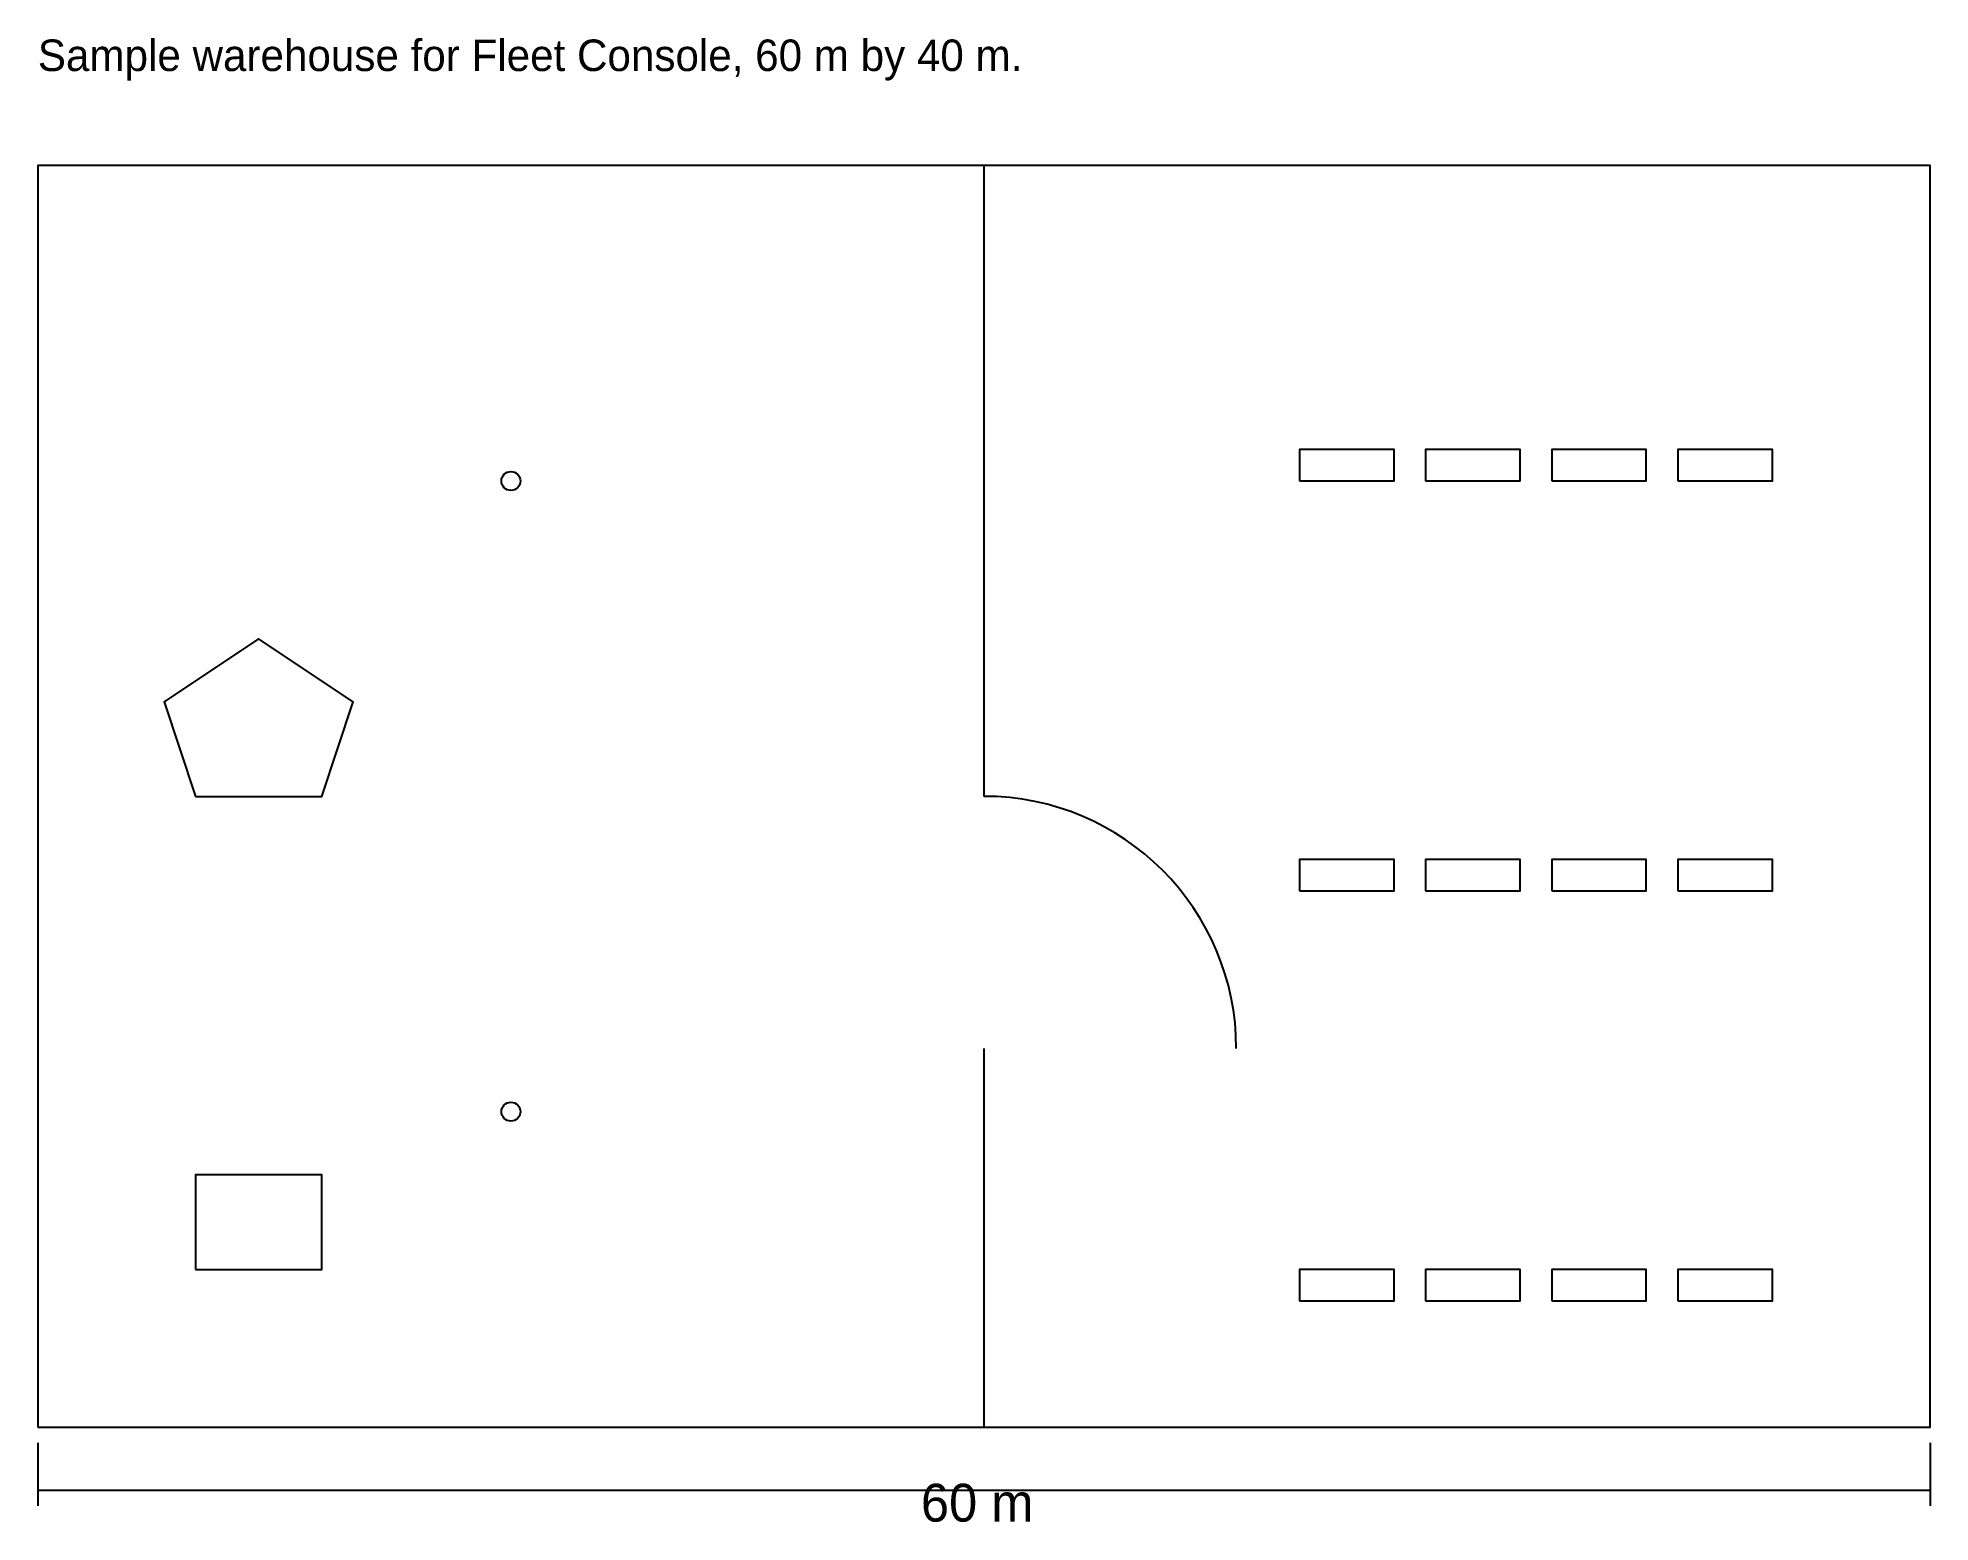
# Model space of a CAD drawing. Header units: millimetres. Extents: x 0 to 60000, y -3017 to 44053.
import ezdxf

# ---------------------------------------------------------------- set-up
doc = ezdxf.new("R2010")
doc.units = ezdxf.units.MM
for name, color, linetype in [('DIMENSIONS', 7, 'Continuous'), ('MACHINES', 7, 'Continuous'), ('NOTES', 7, 'Continuous'), ('RACKS', 7, 'Continuous'), ('WALLS', 7, 'Continuous')]:
    doc.layers.add(name, color=color, linetype=linetype)

# ---------------------------------------------------------------- blocks, each defined once
blk = doc.blocks.new('RACK')
blk.add_lwpolyline([(0, 0), (3000, 0), (3000, 1000), (0, 1000)], close=True)

msp = doc.modelspace()

# ---------------------------------------------------------------- linework, layer by layer
at = {"layer": 'DIMENSIONS'}
for p, q in [((0, -500), (0, -2500)), ((60000, -500), (60000, -2500)), ((0, -2000), (60000, -2000))]:
    msp.add_line(p, q, dxfattribs=at)
at = {"layer": 'MACHINES'}
for points in [[(5000, 20000), (9000, 20000), (10000, 23000), (7000, 25000), (4000, 23000)], [(5000, 5000), (9000, 5000), (9000, 8000), (5000, 8000)]]:
    msp.add_lwpolyline(points, close=True, dxfattribs=at)
for centre in [(15000, 30000), (15000, 10000)]:
    msp.add_circle(centre, 300, dxfattribs=at)
at = {"layer": 'WALLS'}
for p, q in [((30000, 20000), (30000, 40000)), ((30000, 0), (30000, 12000))]:
    msp.add_line(p, q, dxfattribs=at)
msp.add_lwpolyline([(0, 0), (60000, 0), (60000, 40000), (0, 40000)], close=True, dxfattribs=at)
msp.add_arc((30000, 12000), 8000, 0, 90, dxfattribs=at)

# ---------------------------------------------------------------- block references
at = {"layer": 'RACKS'}
for p in [(40000, 30000), (44000, 30000), (48000, 30000), (52000, 30000), (40000, 17000), (44000, 17000), (48000, 17000), (52000, 17000), (40000, 4000), (44000, 4000), (48000, 4000), (52000, 4000)]:
    msp.add_blockref('RACK', p, dxfattribs=at)

# ---------------------------------------------------------------- texts
at = {"layer": 'DIMENSIONS'}
msp.add_text('60 m', height=1200, dxfattribs=at).set_placement((28000, -3000))
at = {"layer": 'NOTES', "insert": (0, 44000), "char_height": 1000, "attachment_point": 1}
msp.add_mtext('Sample warehouse for Fleet Console, 60 m by 40 m.', dxfattribs=at)

doc.saveas('drawing.dxf')
